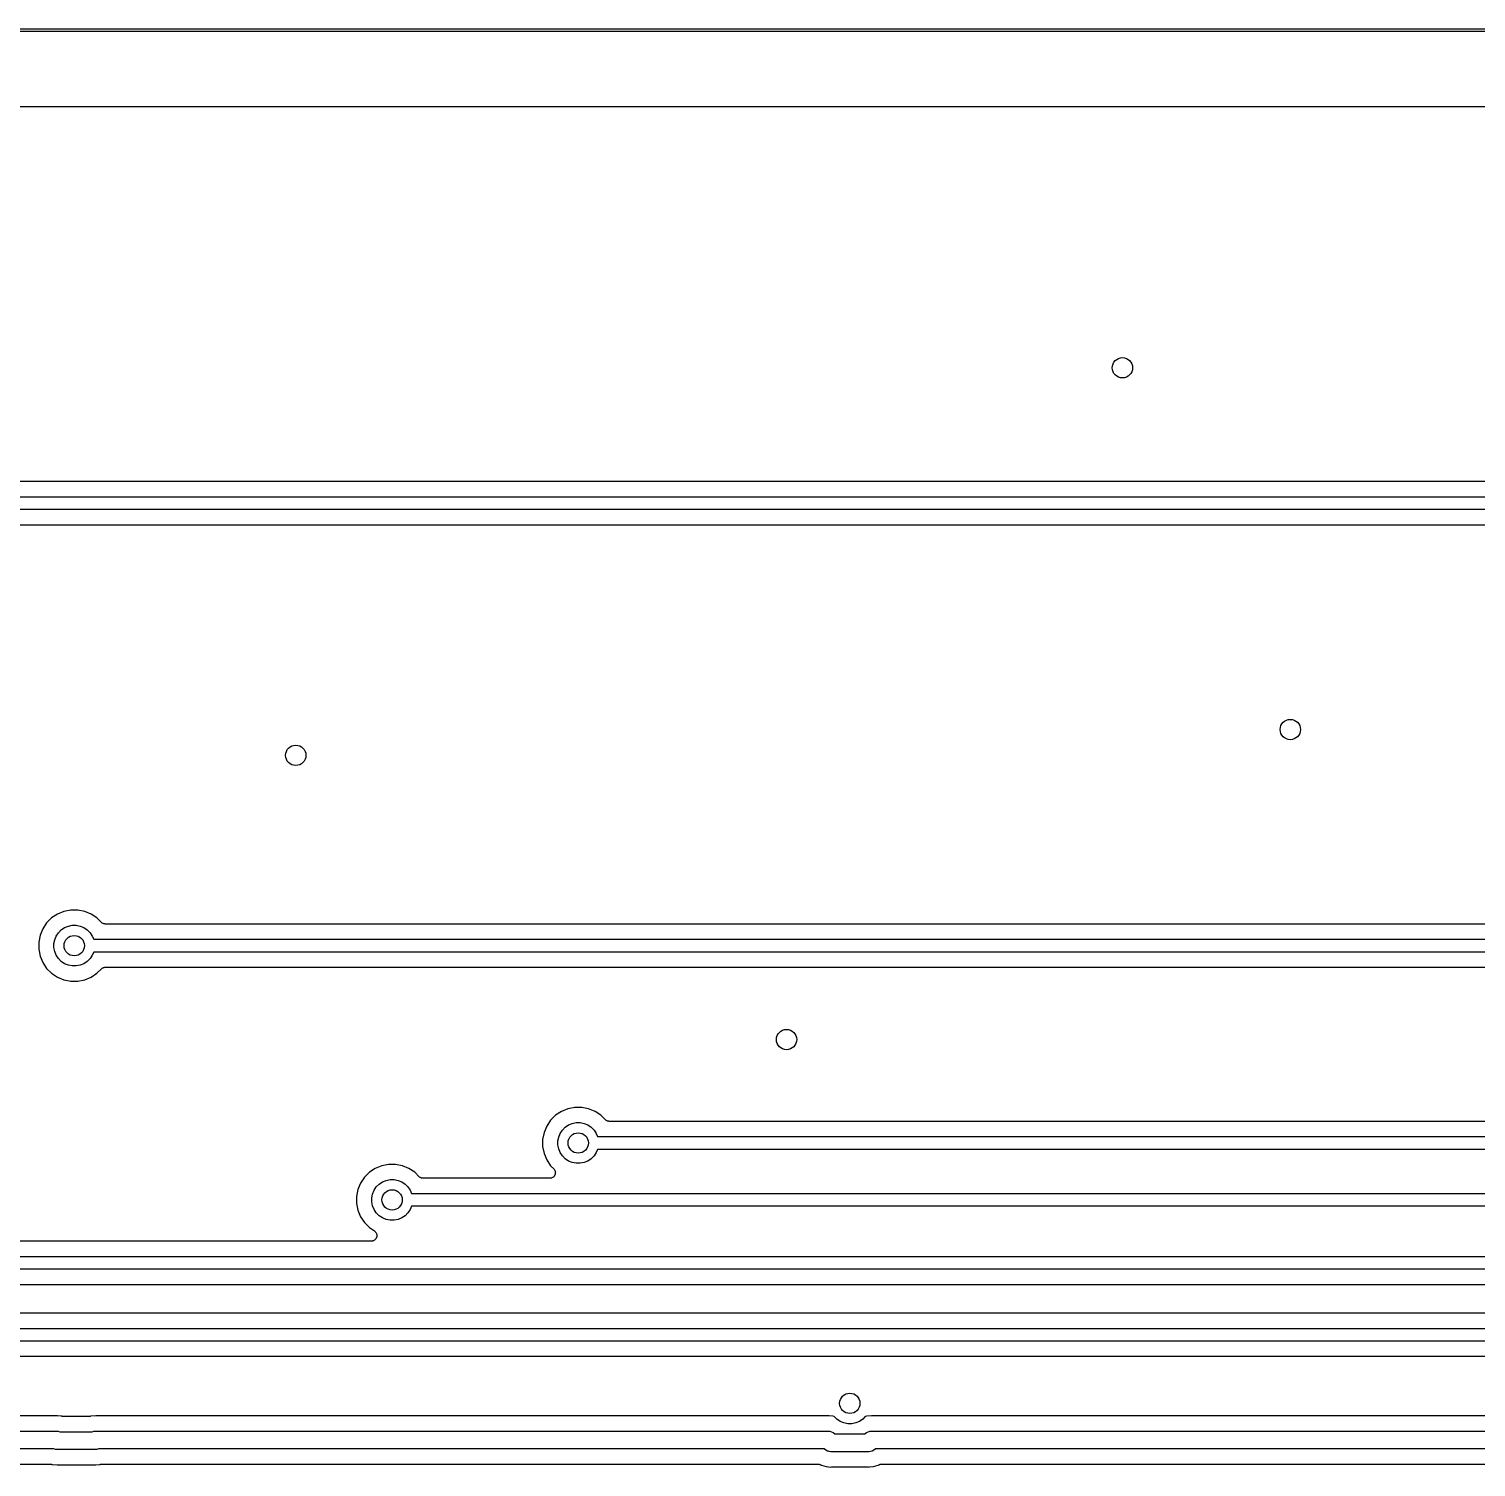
# Model space of a CAD drawing. Extents: x 13 to 148, y -136 to -18.
# Drawn here: x 33.11 to 61.56, y -46.25 to -17.98 of the extents above; entities that cross this region are included whole.
import ezdxf

# ---------------------------------------------------------------- set-up
doc = ezdxf.new("R2010")
doc.units = 0
doc.layers.add('BLACK', color=7, linetype='CONTINUOUS')

msp = doc.modelspace()

# ---------------------------------------------------------------- linework, layer by layer
at = {"layer": 'BLACK', "linetype": 'CONTINUOUS'}
for p, q in [((14.9988, -17.975), (145.501, -17.975)), ((145.499, -18.025), (15.0001, -18.025)), ((19.1496, -19.5), (140.85, -19.5)), ((89.8784, -26.875), (31.6543, -26.875)), ((31.6341, -27.175), (90.0482, -27.175)), ((90.0939, -27.425), (31.6798, -27.425)), ((31.8496, -27.725), (90.0737, -27.725)), ((33.4563, -35.5538), (33.3797, -35.6684)), ((33.5538, -35.4563), (33.4563, -35.5538)), ((33.6684, -35.3797), (33.5538, -35.4563)), ((33.7958, -35.3269), (33.6684, -35.3797)), ((33.9311, -35.3), (33.7958, -35.3269)), ((34.0689, -35.3), (33.9311, -35.3)), ((34.2042, -35.3269), (34.0689, -35.3)), ((34.3316, -35.3797), (34.2042, -35.3269)), ((34.4462, -35.4563), (34.3316, -35.3797)), ((34.5327, -35.5428), (34.4462, -35.4563)), ((34.5406, -35.5493), (34.5327, -35.5428)), ((34.5484, -35.5558), (34.5406, -35.5493)), ((34.5489, -35.556), (34.5484, -35.5558)), ((34.5493, -35.5564), (34.5489, -35.556)), ((34.5583, -35.5612), (34.5493, -35.5564)), ((34.5672, -35.5661), (34.5583, -35.5612)), ((34.5677, -35.5663), (34.5672, -35.5661)), ((34.5682, -35.5666), (34.5677, -35.5663)), ((34.578, -35.5695), (34.5682, -35.5666)), ((34.5876, -35.5726), (34.578, -35.5695)), ((33.3269, -35.7958), (33.3, -35.9311)), ((33.3797, -35.6684), (33.3269, -35.7958)), ((33.6154, -35.8833), (33.6455, -35.8105)), ((33.6455, -35.8105), (33.6893, -35.745)), ((33.6893, -35.745), (33.745, -35.6893)), ((33.745, -35.6893), (33.8105, -35.6455)), ((33.8105, -35.6455), (33.8833, -35.6154)), ((33.8833, -35.6154), (33.9606, -35.6)), ((33.9606, -35.6), (34.0394, -35.6)), ((34.0394, -35.6), (34.1167, -35.6154)), ((34.1167, -35.6154), (34.1895, -35.6455)), ((34.1895, -35.6455), (34.255, -35.6893)), ((34.255, -35.6893), (34.3107, -35.745)), ((34.3107, -35.745), (34.3545, -35.8105)), ((34.3545, -35.8105), (34.3812, -35.875)), ((34.5882, -35.5727), (34.5876, -35.5726)), ((34.5888, -35.5728), (34.5882, -35.5727)), ((34.5989, -35.5739), (34.5888, -35.5728)), ((34.609, -35.575), (34.5989, -35.5739)), ((34.6101, -35.575), (34.609, -35.575)), ((34.6102, -35.575), (34.6101, -35.575)), ((34.6101, -35.575), (34.6101, -35.575)), ((34.6105, -35.575), (34.6102, -35.575)), ((75.8495, -35.575), (34.6105, -35.575)), ((33.3, -35.9311), (33.3, -36.0689)), ((33.3, -36.0689), (33.3269, -36.2042)), ((33.6, -35.9606), (33.6154, -35.8833)), ((33.6, -36.0394), (33.6, -35.9606)), ((33.6154, -36.1167), (33.6, -36.0394)), ((33.6455, -36.1895), (33.6154, -36.1167)), ((34.3812, -36.125), (34.3545, -36.1895)), ((34.3812, -35.875), (76.1542, -35.875)), ((76.1622, -36.125), (34.3812, -36.125)), ((33.3269, -36.2042), (33.3797, -36.3316)), ((33.3797, -36.3316), (33.4563, -36.4462)), ((33.6893, -36.255), (33.6455, -36.1895)), ((33.745, -36.3107), (33.6893, -36.255)), ((33.8105, -36.3545), (33.745, -36.3107)), ((33.8833, -36.3846), (33.8105, -36.3545)), ((33.9606, -36.4), (33.8833, -36.3846)), ((34.0394, -36.4), (33.9606, -36.4)), ((34.1167, -36.3846), (34.0394, -36.4)), ((34.1895, -36.3545), (34.1167, -36.3846)), ((34.255, -36.3107), (34.1895, -36.3545)), ((34.3107, -36.255), (34.255, -36.3107)), ((34.3545, -36.1895), (34.3107, -36.255)), ((33.4563, -36.4462), (33.5538, -36.5437)), ((33.5538, -36.5437), (33.6684, -36.6203)), ((33.6684, -36.6203), (33.7958, -36.6731)), ((33.7958, -36.6731), (33.9311, -36.7)), ((33.9311, -36.7), (34.0689, -36.7)), ((34.0689, -36.7), (34.2042, -36.6731)), ((34.2042, -36.6731), (34.3316, -36.6203)), ((34.3316, -36.6203), (34.4462, -36.5437)), ((34.4462, -36.5437), (34.5327, -36.4572)), ((34.5327, -36.4572), (34.533, -36.457)), ((34.533, -36.4569), (34.5338, -36.4561)), ((34.533, -36.457), (34.533, -36.4569)), ((34.533, -36.4569), (34.533, -36.4569)), ((34.5338, -36.4561), (34.5418, -36.4498)), ((34.5418, -36.4498), (34.5496, -36.4434)), ((34.5496, -36.4434), (34.5501, -36.4431)), ((34.5501, -36.4431), (34.5506, -36.4427)), ((34.5506, -36.4427), (34.5596, -36.4381)), ((34.5596, -36.4381), (34.5686, -36.4333)), ((34.5686, -36.4333), (34.5691, -36.4331)), ((34.5691, -36.4331), (34.5697, -36.4329)), ((34.5697, -36.4329), (34.5794, -36.43)), ((34.5794, -36.43), (34.5891, -36.4271)), ((34.5891, -36.4271), (34.5897, -36.427)), ((34.5897, -36.427), (34.5903, -36.4269)), ((34.5903, -36.4269), (34.6004, -36.426)), ((34.6004, -36.426), (34.6105, -36.425)), ((34.6105, -36.425), (75.8661, -36.425)), ((43.5784, -39.2597), (43.4638, -39.3363)), ((43.7058, -39.2069), (43.5784, -39.2597)), ((43.8411, -39.18), (43.7058, -39.2069)), ((43.9789, -39.18), (43.8411, -39.18)), ((44.1142, -39.2069), (43.9789, -39.18)), ((44.2416, -39.2597), (44.1142, -39.2069)), ((44.3562, -39.3363), (44.2416, -39.2597)), ((43.2897, -39.5484), (43.2369, -39.6758)), ((43.3663, -39.4338), (43.2897, -39.5484)), ((43.4638, -39.3363), (43.3663, -39.4338)), ((43.655, -39.5693), (43.7205, -39.5255)), ((43.7205, -39.5255), (43.7933, -39.4954)), ((43.7933, -39.4954), (43.8706, -39.48)), ((43.8706, -39.48), (43.9494, -39.48)), ((43.9494, -39.48), (44.0267, -39.4954)), ((44.0267, -39.4954), (44.0995, -39.5255)), ((44.0995, -39.5255), (44.165, -39.5693)), ((44.4427, -39.4228), (44.3562, -39.3363)), ((44.4506, -39.4293), (44.4427, -39.4228)), ((44.4584, -39.4358), (44.4506, -39.4293)), ((44.4589, -39.436), (44.4584, -39.4358)), ((44.4593, -39.4364), (44.4589, -39.436)), ((44.4683, -39.4412), (44.4593, -39.4364)), ((44.4772, -39.4461), (44.4683, -39.4412)), ((44.4777, -39.4463), (44.4772, -39.4461)), ((44.4782, -39.4466), (44.4777, -39.4463)), ((44.488, -39.4495), (44.4782, -39.4466)), ((44.4976, -39.4526), (44.488, -39.4495)), ((44.4982, -39.4527), (44.4976, -39.4526)), ((44.4988, -39.4528), (44.4982, -39.4527)), ((44.5089, -39.4539), (44.4988, -39.4528)), ((44.519, -39.455), (44.5089, -39.4539)), ((44.5201, -39.455), (44.519, -39.455)), ((44.5202, -39.455), (44.5201, -39.455)), ((44.5201, -39.455), (44.5201, -39.455)), ((44.5205, -39.455), (44.5202, -39.455)), ((76.0431, -39.455), (44.5205, -39.455)), ((43.2369, -39.6758), (43.21, -39.8111)), ((43.21, -39.8111), (43.21, -39.9489)), ((43.51, -39.8406), (43.5254, -39.7633)), ((43.5254, -39.7633), (43.5555, -39.6905)), ((43.5555, -39.6905), (43.5993, -39.625)), ((43.5993, -39.625), (43.655, -39.5693)), ((44.165, -39.5693), (44.2207, -39.625)), ((44.2207, -39.625), (44.2645, -39.6905)), ((44.2645, -39.6905), (44.2912, -39.755)), ((44.2912, -39.755), (77.8682, -39.755)), ((43.21, -39.9489), (43.2369, -40.0842)), ((43.2369, -40.0842), (43.2897, -40.2116)), ((43.51, -39.9194), (43.51, -39.8406)), ((43.5254, -39.9967), (43.51, -39.9194)), ((43.5555, -40.0695), (43.5254, -39.9967)), ((43.5993, -40.135), (43.5555, -40.0695)), ((44.2645, -40.0695), (44.2207, -40.135)), ((44.2912, -40.005), (44.2645, -40.0695)), ((77.9139, -40.005), (44.2912, -40.005)), ((39.9184, -40.3797), (39.8038, -40.4563)), ((40.0458, -40.3269), (39.9184, -40.3797)), ((40.1811, -40.3), (40.0458, -40.3269)), ((40.3189, -40.3), (40.1811, -40.3)), ((40.4542, -40.3269), (40.3189, -40.3)), ((40.5816, -40.3797), (40.4542, -40.3269)), ((40.6962, -40.4563), (40.5816, -40.3797)), ((43.2897, -40.2116), (43.3663, -40.3262)), ((43.3663, -40.3262), (43.4273, -40.3872)), ((43.4273, -40.3872), (43.4281, -40.388)), ((43.4281, -40.388), (43.4281, -40.388)), ((43.4281, -40.388), (43.4281, -40.3881)), ((43.4281, -40.3881), (43.4283, -40.3883)), ((43.4283, -40.3883), (43.4348, -40.3964)), ((43.4348, -40.3964), (43.4415, -40.4048)), ((43.4415, -40.4048), (43.4416, -40.4049)), ((43.4416, -40.4049), (43.4417, -40.4051)), ((43.4417, -40.4051), (43.4466, -40.4144)), ((43.655, -40.1907), (43.5993, -40.135)), ((43.7205, -40.2345), (43.655, -40.1907)), ((43.7933, -40.2646), (43.7205, -40.2345)), ((43.8706, -40.28), (43.7933, -40.2646)), ((43.9494, -40.28), (43.8706, -40.28)), ((44.0267, -40.2646), (43.9494, -40.28)), ((44.0995, -40.2345), (44.0267, -40.2646)), ((44.165, -40.1907), (44.0995, -40.2345)), ((44.2207, -40.135), (44.165, -40.1907)), ((39.6297, -40.6684), (39.5769, -40.7958)), ((39.7063, -40.5538), (39.6297, -40.6684)), ((39.8038, -40.4563), (39.7063, -40.5538)), ((39.9393, -40.745), (39.995, -40.6893)), ((39.995, -40.6893), (40.0605, -40.6455)), ((40.0605, -40.6455), (40.1333, -40.6154)), ((40.1333, -40.6154), (40.2106, -40.6)), ((40.2106, -40.6), (40.2894, -40.6)), ((40.2894, -40.6), (40.3667, -40.6154)), ((40.3667, -40.6154), (40.4395, -40.6455)), ((40.4395, -40.6455), (40.505, -40.6893)), ((40.505, -40.6893), (40.5607, -40.745)), ((40.7827, -40.5428), (40.6962, -40.4563)), ((40.7906, -40.5493), (40.7827, -40.5428)), ((40.7984, -40.5558), (40.7906, -40.5493)), ((40.7989, -40.556), (40.7984, -40.5558)), ((40.7993, -40.5564), (40.7989, -40.556)), ((40.8083, -40.5612), (40.7993, -40.5564)), ((40.8172, -40.5661), (40.8083, -40.5612)), ((40.8177, -40.5663), (40.8172, -40.5661)), ((40.8182, -40.5666), (40.8177, -40.5663)), ((40.828, -40.5695), (40.8182, -40.5666)), ((40.8376, -40.5726), (40.828, -40.5695)), ((40.8382, -40.5727), (40.8376, -40.5726)), ((40.8388, -40.5728), (40.8382, -40.5727)), ((40.8489, -40.5739), (40.8388, -40.5728)), ((40.859, -40.575), (40.8489, -40.5739)), ((40.8601, -40.575), (40.859, -40.575)), ((40.8602, -40.575), (40.8601, -40.575)), ((40.8601, -40.575), (40.8601, -40.575)), ((40.8605, -40.575), (40.8602, -40.575)), ((43.3495, -40.575), (40.8605, -40.575)), ((43.3599, -40.574), (43.3495, -40.575)), ((43.3705, -40.573), (43.3599, -40.574)), ((43.3707, -40.5729), (43.3705, -40.573)), ((43.3709, -40.5729), (43.3707, -40.5729)), ((43.3809, -40.5699), (43.3709, -40.5729)), ((43.391, -40.5668), (43.3809, -40.5699)), ((43.3912, -40.5668), (43.391, -40.5668)), ((43.3914, -40.5667), (43.3912, -40.5668)), ((43.4008, -40.5617), (43.3914, -40.5667)), ((43.41, -40.5568), (43.4008, -40.5617)), ((43.4102, -40.5567), (43.41, -40.5568)), ((43.4104, -40.5566), (43.4102, -40.5567)), ((43.4186, -40.5499), (43.4104, -40.5566)), ((43.4267, -40.5433), (43.4186, -40.5499)), ((43.4268, -40.5432), (43.4267, -40.5433)), ((43.427, -40.5431), (43.4268, -40.5432)), ((43.4337, -40.5349), (43.427, -40.5431)), ((43.4405, -40.5268), (43.4337, -40.5349)), ((43.4406, -40.5267), (43.4405, -40.5268)), ((43.4407, -40.5265), (43.4406, -40.5267)), ((43.4457, -40.5173), (43.4407, -40.5265)), ((43.4507, -40.508), (43.4457, -40.5173)), ((43.4466, -40.4144), (43.4515, -40.4238)), ((43.4508, -40.5078), (43.4507, -40.508)), ((43.4509, -40.5076), (43.4508, -40.5078)), ((43.454, -40.4975), (43.4509, -40.5076)), ((43.4515, -40.4238), (43.4515, -40.424)), ((43.4515, -40.424), (43.4516, -40.4241)), ((43.4516, -40.4241), (43.4545, -40.4342)), ((43.4572, -40.4875), (43.454, -40.4975)), ((43.4545, -40.4342), (43.4575, -40.4444)), ((43.4583, -40.4766), (43.4572, -40.4871)), ((43.4572, -40.4871), (43.4572, -40.4873)), ((43.4572, -40.4873), (43.4572, -40.4875)), ((43.4575, -40.4444), (43.4576, -40.4446)), ((43.4576, -40.4446), (43.4576, -40.4448)), ((43.4576, -40.4448), (43.4585, -40.4551)), ((43.4595, -40.4662), (43.4583, -40.4766)), ((43.4585, -40.4551), (43.4595, -40.4658)), ((43.4595, -40.4658), (43.4595, -40.466)), ((43.4595, -40.466), (43.4595, -40.4662)), ((39.5769, -40.7958), (39.55, -40.9311)), ((39.55, -40.9311), (39.55, -41.0689)), ((39.85, -40.9606), (39.8654, -40.8833)), ((39.85, -41.0394), (39.85, -40.9606)), ((39.8654, -40.8833), (39.8955, -40.8105)), ((39.8955, -40.8105), (39.9393, -40.745)), ((40.5607, -40.745), (40.6045, -40.8105)), ((40.6045, -40.8105), (40.6312, -40.875)), ((40.6312, -40.875), (76.1701, -40.875)), ((39.55, -41.0689), (39.5769, -41.2042)), ((39.5769, -41.2042), (39.6297, -41.3316)), ((39.8654, -41.1167), (39.85, -41.0394)), ((39.8955, -41.1895), (39.8654, -41.1167)), ((39.9393, -41.255), (39.8955, -41.1895)), ((39.995, -41.3107), (39.9393, -41.255)), ((40.5607, -41.255), (40.505, -41.3107)), ((40.6045, -41.1895), (40.5607, -41.255)), ((40.6312, -41.125), (40.6045, -41.1895)), ((76.15, -41.125), (40.6312, -41.125)), ((39.6297, -41.3316), (39.7063, -41.4462)), ((39.7063, -41.4462), (39.8038, -41.5437)), ((39.8038, -41.5437), (39.9008, -41.6085)), ((40.0605, -41.3545), (39.995, -41.3107)), ((40.1333, -41.3846), (40.0605, -41.3545)), ((40.2106, -41.4), (40.1333, -41.3846)), ((40.2894, -41.4), (40.2106, -41.4)), ((40.3667, -41.3846), (40.2894, -41.4)), ((40.4395, -41.3545), (40.3667, -41.3846)), ((40.505, -41.3107), (40.4395, -41.3545)), ((39.8397, -41.81), (32.9166, -41.81)), ((39.8502, -41.809), (39.8397, -41.81)), ((39.8607, -41.808), (39.8502, -41.809)), ((39.8609, -41.8079), (39.8607, -41.808)), ((39.861, -41.8079), (39.8609, -41.8079)), ((39.8711, -41.8049), (39.861, -41.8079)), ((39.8813, -41.8018), (39.8711, -41.8049)), ((39.8814, -41.8017), (39.8813, -41.8018)), ((39.8816, -41.8017), (39.8814, -41.8017)), ((39.8908, -41.7968), (39.8816, -41.8017)), ((39.9003, -41.7918), (39.8908, -41.7968)), ((39.9004, -41.7917), (39.9003, -41.7918)), ((39.9005, -41.7916), (39.9004, -41.7917)), ((39.9088, -41.7849), (39.9005, -41.7916)), ((39.9008, -41.6085), (39.9018, -41.6092)), ((39.9018, -41.6092), (39.9018, -41.6092)), ((39.9018, -41.6092), (39.9018, -41.6092)), ((39.9018, -41.6092), (39.902, -41.6094)), ((39.902, -41.6094), (39.9102, -41.6163)), ((39.917, -41.7783), (39.9088, -41.7849)), ((39.9102, -41.6163), (39.9183, -41.623)), ((39.9171, -41.7781), (39.917, -41.7783)), ((39.9172, -41.7781), (39.9171, -41.7781)), ((39.924, -41.7698), (39.9172, -41.7781)), ((39.9183, -41.623), (39.9183, -41.6232)), ((39.9183, -41.6232), (39.9185, -41.6232)), ((39.9185, -41.6232), (39.9251, -41.6316)), ((39.9307, -41.7617), (39.924, -41.7698)), ((39.9251, -41.6316), (39.9317, -41.6398)), ((39.9308, -41.7616), (39.9307, -41.7617)), ((39.9309, -41.7615), (39.9308, -41.7616)), ((39.9358, -41.7523), (39.9309, -41.7615)), ((39.9317, -41.6398), (39.9318, -41.6399)), ((39.9318, -41.6399), (39.9319, -41.64)), ((39.9319, -41.64), (39.9368, -41.6495)), ((39.941, -41.7429), (39.9358, -41.7523)), ((39.9368, -41.6495), (39.9417, -41.6588)), ((39.9411, -41.7426), (39.941, -41.7428)), ((39.941, -41.7428), (39.941, -41.7429)), ((39.9442, -41.7326), (39.9411, -41.7426)), ((39.9417, -41.6588), (39.9417, -41.6589)), ((39.9417, -41.6589), (39.9418, -41.6591)), ((39.9418, -41.6591), (39.9447, -41.669)), ((39.9474, -41.7224), (39.9442, -41.7326)), ((39.9447, -41.669), (39.9477, -41.6794)), ((39.9485, -41.7117), (39.9474, -41.7221)), ((39.9474, -41.7221), (39.9474, -41.7223)), ((39.9474, -41.7223), (39.9474, -41.7224)), ((39.9477, -41.6794), (39.9477, -41.6795)), ((39.9477, -41.6795), (39.9478, -41.6797)), ((39.9478, -41.6797), (39.9487, -41.6902)), ((39.9497, -41.7011), (39.9485, -41.7117)), ((39.9487, -41.6902), (39.9497, -41.7008)), ((39.9497, -41.7008), (39.9496, -41.7009)), ((39.9496, -41.7009), (39.9497, -41.7011)), ((32.7468, -42.11), (86.2332, -42.11)), ((86.2789, -42.36), (32.7011, -42.36)), ((32.7213, -42.66), (86.2587, -42.66)), ((87.1884, -43.225), (31.8916, -43.225)), ((31.7218, -43.525), (87.3582, -43.525)), ((87.4039, -43.775), (31.6761, -43.775)), ((31.6963, -44.075), (87.3837, -44.075)), ((33.6223, -45.245), (24.7639, -45.245)), ((33.6269, -45.2445), (33.6223, -45.245)), ((33.6315, -45.2446), (33.6269, -45.2445)), ((33.633, -45.2445), (33.6315, -45.2446)), ((33.651, -45.2427), (33.633, -45.2445)), ((33.6689, -45.2445), (33.651, -45.2427)), ((33.7441, -45.2519), (33.6689, -45.2445)), ((34.421, -45.2427), (34.3279, -45.2519)), ((34.439, -45.2445), (34.421, -45.2427)), ((34.4436, -45.2445), (34.439, -45.2445)), ((34.4482, -45.245), (34.4436, -45.2445)), ((34.4497, -45.245), (34.4482, -45.245)), ((48.7943, -45.245), (34.4497, -45.245)), ((48.7989, -45.2445), (48.7943, -45.245)), ((48.8035, -45.2446), (48.7989, -45.2445)), ((48.805, -45.2445), (48.8035, -45.2446)), ((48.823, -45.2427), (48.805, -45.2445)), ((48.8409, -45.2445), (48.823, -45.2427)), ((48.9161, -45.2519), (48.8409, -45.2445)), ((49.677, -45.2427), (49.5839, -45.2519)), ((49.695, -45.2445), (49.677, -45.2427)), ((49.6996, -45.2445), (49.695, -45.2445)), ((49.7042, -45.245), (49.6996, -45.2445)), ((49.7057, -45.245), (49.7042, -45.245)), ((82.1913, -45.245), (49.7057, -45.245)), ((33.7487, -45.2533), (33.7441, -45.2519)), ((33.7533, -45.2542), (33.7487, -45.2533)), ((33.7578, -45.2556), (33.7533, -45.2542)), ((33.7638, -45.2563), (33.7578, -45.2556)), ((33.7698, -45.2575), (33.7638, -45.2563)), ((33.7744, -45.2575), (33.7698, -45.2575)), ((33.7791, -45.258), (33.7744, -45.2575)), ((33.7806, -45.258), (33.7791, -45.258)), ((34.2914, -45.258), (33.7806, -45.258)), ((34.296, -45.2575), (34.2914, -45.258)), ((34.3007, -45.2576), (34.296, -45.2575)), ((34.3067, -45.2565), (34.3007, -45.2576)), ((34.3127, -45.2559), (34.3067, -45.2565)), ((34.3172, -45.2546), (34.3127, -45.2559)), ((34.3218, -45.2537), (34.3172, -45.2546)), ((34.3233, -45.2533), (34.3218, -45.2537)), ((34.3279, -45.2519), (34.3233, -45.2533)), ((48.9449, -45.2606), (48.9161, -45.2519)), ((48.995, -45.3107), (48.9449, -45.2606)), ((49.0605, -45.3545), (48.995, -45.3107)), ((49.1333, -45.3846), (49.0605, -45.3545)), ((49.2106, -45.4), (49.1333, -45.3846)), ((49.2894, -45.4), (49.2106, -45.4)), ((49.3667, -45.3846), (49.2894, -45.4)), ((49.4395, -45.3545), (49.3667, -45.3846)), ((49.505, -45.3107), (49.4395, -45.3545)), ((49.5551, -45.2606), (49.505, -45.3107)), ((49.5839, -45.2519), (49.5551, -45.2606)), ((24.6071, -45.545), (33.6424, -45.545)), ((33.6424, -45.545), (33.651, -45.5442)), ((33.651, -45.5442), (33.6596, -45.545)), ((33.6596, -45.545), (33.6853, -45.5475)), ((33.6853, -45.5475), (33.7183, -45.5575)), ((33.7183, -45.5575), (33.7192, -45.558)), ((33.7192, -45.558), (34.3528, -45.558)), ((34.3528, -45.558), (34.3537, -45.5575)), ((34.3537, -45.5575), (34.3867, -45.5475)), ((34.3867, -45.5475), (34.421, -45.5442)), ((34.421, -45.5442), (34.4296, -45.545)), ((34.4296, -45.545), (48.8144, -45.545)), ((48.8144, -45.545), (48.823, -45.5442)), ((48.823, -45.5442), (48.8316, -45.545)), ((48.8316, -45.545), (48.8573, -45.5475)), ((48.8573, -45.5475), (48.8903, -45.5575)), ((48.8903, -45.5575), (48.9207, -45.5738)), ((48.9207, -45.5738), (48.9473, -45.5957)), ((48.9473, -45.5957), (48.9509, -45.6)), ((48.9509, -45.6), (49.5491, -45.6)), ((49.5491, -45.6), (49.5527, -45.5957)), ((49.5527, -45.5957), (49.5793, -45.5738)), ((49.5793, -45.5738), (49.6097, -45.5575)), ((49.6097, -45.5575), (49.6327, -45.5506)), ((49.6327, -45.5506), (49.6427, -45.5475)), ((49.6427, -45.5475), (49.677, -45.5442)), ((49.677, -45.5442), (49.6856, -45.545)), ((49.6856, -45.545), (82.2114, -45.545)), ((33.5958, -45.895), (24.8179, -45.895)), ((33.5967, -45.8955), (33.5958, -45.895)), ((33.6275, -45.9048), (33.5967, -45.8955)), ((33.6297, -45.9055), (33.6275, -45.9048)), ((33.664, -45.9088), (33.6297, -45.9055)), ((33.6726, -45.908), (33.664, -45.9088)), ((34.3994, -45.908), (33.6726, -45.908)), ((34.408, -45.9088), (34.3994, -45.908)), ((34.4166, -45.908), (34.408, -45.9088)), ((34.4423, -45.9055), (34.4166, -45.908)), ((34.4753, -45.8955), (34.4423, -45.9055)), ((34.4762, -45.895), (34.4753, -45.8955)), ((48.7501, -45.895), (34.4762, -45.895)), ((48.7537, -45.8993), (48.7501, -45.895)), ((48.7803, -45.9212), (48.7537, -45.8993)), ((48.8107, -45.9375), (48.7803, -45.9212)), ((48.8292, -45.9431), (48.8107, -45.9375)), ((48.8437, -45.9475), (48.8292, -45.9431)), ((48.878, -45.9508), (48.8437, -45.9475)), ((48.8866, -45.95), (48.878, -45.9508)), ((49.6134, -45.95), (48.8866, -45.95)), ((49.622, -45.9508), (49.6134, -45.95)), ((49.6306, -45.95), (49.622, -45.9508)), ((49.6563, -45.9475), (49.6306, -45.95)), ((49.6893, -45.9375), (49.6563, -45.9475)), ((49.7197, -45.9212), (49.6893, -45.9375)), ((49.7463, -45.8993), (49.7197, -45.9212)), ((49.7499, -45.895), (49.7463, -45.8993)), ((82.1475, -45.895), (49.7499, -45.895)), ((25.2519, -46.195), (33.5344, -46.195)), ((33.5344, -46.195), (33.5359, -46.195)), ((33.5359, -46.195), (33.5406, -46.1955)), ((33.5406, -46.1955), (33.5452, -46.1955)), ((33.5452, -46.1955), (33.5512, -46.1967)), ((33.5512, -46.1967), (33.5572, -46.1974)), ((33.5572, -46.1974), (33.5617, -46.1988)), ((33.5617, -46.1988), (33.5663, -46.1997)), ((33.5663, -46.1997), (33.5709, -46.2011)), ((33.5709, -46.2011), (33.664, -46.2103)), ((33.664, -46.2103), (33.6819, -46.2085)), ((33.6819, -46.2085), (33.6835, -46.2084)), ((33.6835, -46.2084), (33.6881, -46.2085)), ((33.6881, -46.2085), (33.6927, -46.208)), ((33.6927, -46.208), (34.3793, -46.208)), ((34.3793, -46.208), (34.3808, -46.208)), ((34.3808, -46.208), (34.3854, -46.2085)), ((34.3854, -46.2085), (34.39, -46.2085)), ((34.39, -46.2085), (34.408, -46.2103)), ((34.408, -46.2103), (34.426, -46.2085)), ((34.426, -46.2085), (34.5011, -46.2011)), ((34.5011, -46.2011), (34.5057, -46.1997)), ((34.5057, -46.1997), (34.5072, -46.1993)), ((34.5072, -46.1993), (34.5118, -46.1984)), ((34.5118, -46.1984), (34.5163, -46.1971)), ((34.5163, -46.1971), (34.5223, -46.1965)), ((34.5223, -46.1965), (34.5283, -46.1954)), ((34.5283, -46.1954), (34.533, -46.1955)), ((34.533, -46.1955), (34.5376, -46.195)), ((34.5376, -46.195), (48.6286, -46.195)), ((48.6286, -46.195), (48.6301, -46.195)), ((48.6301, -46.195), (48.6348, -46.1955)), ((48.6348, -46.1955), (48.6395, -46.1955)), ((48.6395, -46.1955), (48.6454, -46.1967)), ((48.6454, -46.1967), (48.6514, -46.1974)), ((48.6514, -46.1974), (48.656, -46.1988)), ((48.656, -46.1988), (48.6606, -46.1998)), ((48.6606, -46.1998), (48.6661, -46.2021)), ((48.6661, -46.2021), (48.6719, -46.2039)), ((48.6719, -46.2039), (48.676, -46.2062)), ((48.676, -46.2062), (48.6804, -46.208)), ((48.6804, -46.208), (48.6953, -46.216)), ((48.6953, -46.216), (48.7849, -46.2431)), ((48.7849, -46.2431), (48.878, -46.2523)), ((48.878, -46.2523), (48.8959, -46.2505)), ((48.8959, -46.2505), (48.8975, -46.2504)), ((48.8975, -46.2504), (48.9021, -46.2505)), ((48.9021, -46.2505), (48.9067, -46.25)), ((48.9067, -46.25), (49.5933, -46.25)), ((49.5933, -46.25), (49.5948, -46.25)), ((49.5948, -46.25), (49.5994, -46.2505)), ((49.5994, -46.2505), (49.6041, -46.2505)), ((49.6041, -46.2505), (49.622, -46.2523)), ((49.622, -46.2523), (49.64, -46.2505)), ((49.64, -46.2505), (49.7151, -46.2431)), ((49.7151, -46.2431), (49.8047, -46.216)), ((49.8047, -46.216), (49.8196, -46.208)), ((49.8196, -46.208), (49.8209, -46.2073)), ((49.8209, -46.2073), (49.8253, -46.2055)), ((49.8253, -46.2055), (49.8295, -46.2033)), ((49.8295, -46.2033), (49.8353, -46.2016)), ((49.8353, -46.2016), (49.8409, -46.1993)), ((49.8409, -46.1993), (49.8455, -46.1985)), ((49.8455, -46.1985), (49.8501, -46.1971)), ((49.8501, -46.1971), (49.8561, -46.1965)), ((49.8561, -46.1965), (49.862, -46.1954)), ((49.862, -46.1954), (49.8667, -46.1955)), ((49.8667, -46.1955), (49.8714, -46.195)), ((49.8714, -46.195), (81.8051, -46.195))]:
    msp.add_line(p, q, dxfattribs=at)
at = {"layer": 'BLACK'}
for centre in [(54.61, -24.638), (57.912, -31.75), (38.354, -32.258), (34, -36), (48.006, -37.846), (43.91, -39.88), (40.25, -41), (49.25, -45)]:
    msp.add_circle(centre, 0.2, dxfattribs=at)

doc.saveas('drawing.dxf')
